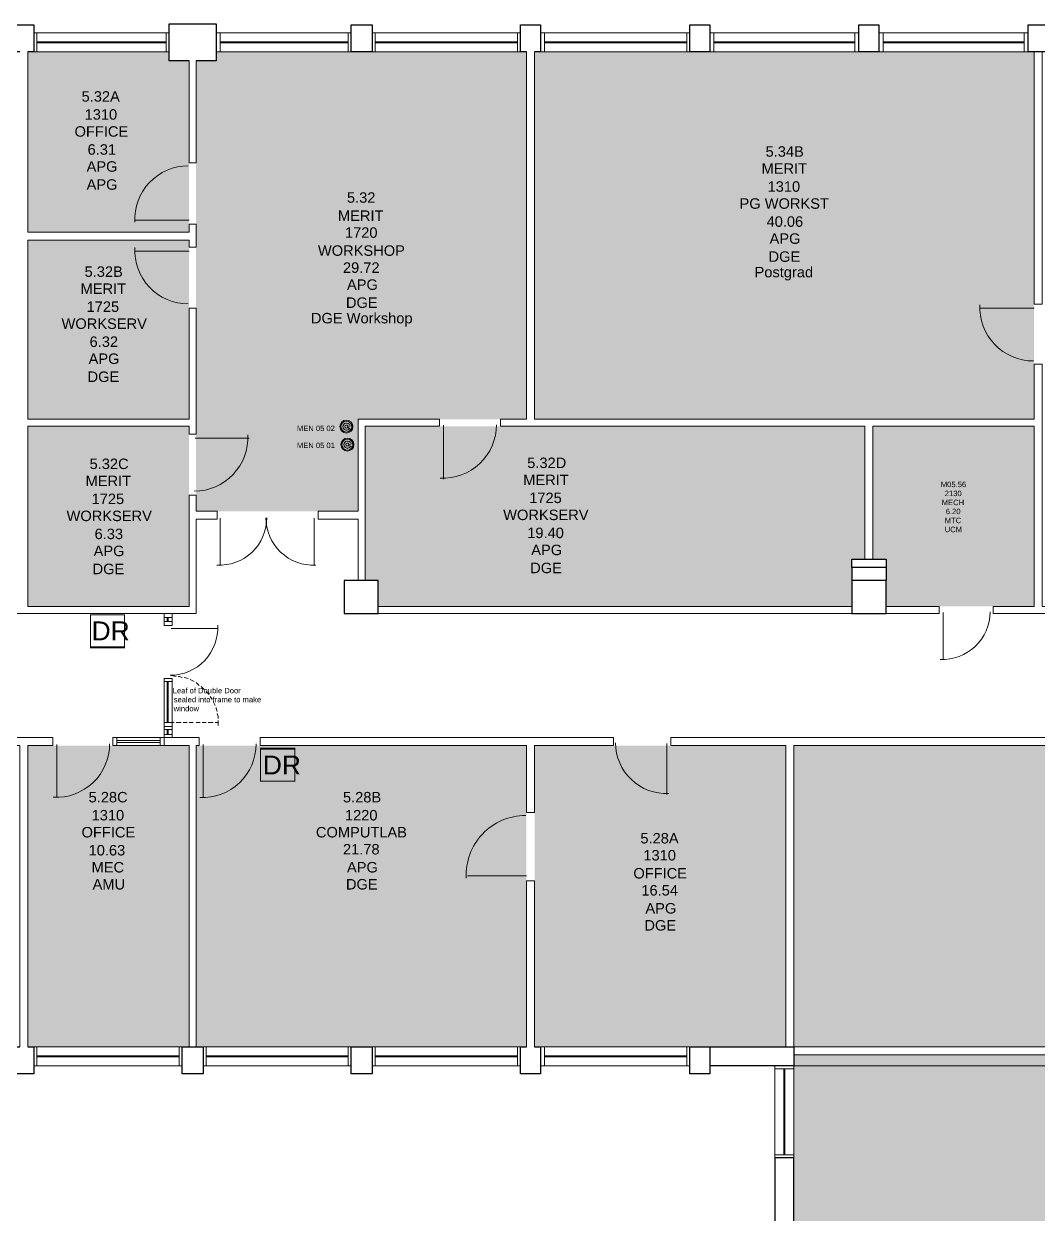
# Model space of a CAD drawing. Header units: millimetres. Extents: x -59 to 47, y 152 to 919.
# Drawn here: x -25.63 to -10.43, y 447.84 to 465.68 of the extents above; entities that cross this region are included whole.
import ezdxf

# ---------------------------------------------------------------- set-up
doc = ezdxf.new("R2010")
doc.units = ezdxf.units.MM
doc.layers.add('PDF_014405$_ps_FIRE_ACCESS', color=7, linetype='Continuous', true_color=0x37dd00)
doc.layers.add('PDF_014405$HL-TMP', color=7, linetype='Continuous', true_color=0xe6db59)
for name, color, linetype in [('PDF_014405$BL', 7, 'Continuous'), ('PDF_014405$DR', 7, 'Continuous'), ('PDF_014405$FI', 7, 'Continuous'), ('PDF_014405$WA', 7, 'Continuous'), ('PDF_014405$WA-COL', 7, 'Continuous'), ('PDF_014405$WA-EXT', 7, 'Continuous'), ('PDF_014405$WN', 7, 'Continuous'), ('PDF_Text', 7, 'Continuous')]:
    doc.layers.add(name, color=color, linetype=linetype)
doc.styles.add('PDF ArialMT', font='arial.ttf')

msp = doc.modelspace()

# ---------------------------------------------------------------- linework, layer by layer
at = {"layer": 'PDF_014405$_ps_FIRE_ACCESS', "lineweight": 0}
for points in [[(-24.628, 456.337, 0.03, 0.03, 0), (-24.118, 456.337, 0.015, 0.015, 0), (-24.118, 456.824, 0.015, 0.015, 0), (-24.628, 456.824, 0.015, 0.015, 0)], [(-22.078, 454.335, 0.015, 0.015, 0), (-21.568, 454.335, 0.015, 0.015, 0), (-21.568, 454.822, 0.03, 0.03, 0), (-22.078, 454.822, 0.015, 0.015, 0)]]:
    msp.add_lwpolyline(points, format="xyseb", close=True, dxfattribs=at)
at = {"layer": 'PDF_014405$BL', "lineweight": 9}
for points in [[(-23.45, 465.546), (-25.475, 465.546)], [(-20.721, 465.546), (-22.746, 465.546)], [(-18.186, 465.546), (-20.406, 465.546)], [(-15.651, 465.546), (-17.886, 465.546)], [(-13.116, 465.546), (-15.351, 465.546)], [(-10.582, 465.546), (-12.816, 465.546)], [(-25.475, 465.261), (-23.45, 465.261)], [(-22.746, 465.261), (-20.721, 465.261)], [(-20.406, 465.261), (-18.186, 465.261)], [(-17.886, 465.261), (-15.651, 465.261)], [(-15.351, 465.261), (-13.116, 465.261)], [(-12.816, 465.261), (-10.582, 465.261)], [(-23.525, 456.667), (-23.525, 456.847)], [(-23.405, 456.847), (-23.405, 456.667)], [(-24.29, 454.987), (-23.525, 454.987), (-23.525, 455.152), (-23.525, 455.872)], [(-23.405, 454.987), (-23.405, 455.152), (-23.405, 455.872)], [(-23.525, 454.867), (-24.29, 454.867)], [(-23.255, 450.352), (-25.475, 450.352)], [(-20.721, 450.352), (-22.94, 450.352)], [(-18.186, 450.352), (-20.406, 450.352)], [(-15.651, 450.352), (-17.886, 450.352)], [(-25.475, 450.067), (-23.255, 450.067)], [(-22.94, 450.067), (-20.721, 450.067)], [(-20.406, 450.067), (-18.186, 450.067)], [(-17.886, 450.067), (-15.651, 450.067)], [(-14.376, 450.067), (-14.376, 448.688)], [(-14.091, 448.688), (-14.091, 450.067)]]:
    msp.add_lwpolyline(points, dxfattribs=at)
at = {"layer": 'PDF_014405$DR', "lineweight": 0}
for points in [[(-23.15, 462.741), (-23.96, 462.741), (-23.15, 462.741)], [(-23.15, 462.276), (-23.96, 462.276), (-23.15, 462.276)], [(-10.492, 461.422), (-11.302, 461.422), (-10.492, 461.422)], [(-19.341, 459.667), (-19.341, 458.857), (-19.341, 459.667)], [(-23.06, 459.472), (-22.251, 459.472), (-23.06, 459.472)], [(-22.686, 458.272), (-22.686, 457.567), (-22.686, 458.272)], [(-21.276, 458.272), (-21.276, 457.567), (-21.276, 458.272)], [(-11.856, 456.862), (-11.856, 456.157), (-11.856, 456.862)], [(-23.42, 456.622), (-22.716, 456.622), (-23.42, 456.622)], [(-23.345, 455.902), (-23.42, 455.917)], [(-23.255, 455.887), (-23.3, 455.902), (-23.315, 455.902)], [(-23.165, 455.872), (-23.225, 455.887)], [(-23.075, 455.827), (-23.135, 455.857)], [(-23, 455.767), (-23.045, 455.812)], [(-22.926, 455.707), (-22.955, 455.737), (-22.97, 455.752)], [(-22.851, 455.632), (-22.866, 455.647), (-22.896, 455.677)], [(-22.806, 455.557), (-22.836, 455.602)], [(-22.761, 455.467), (-22.791, 455.527)], [(-22.731, 455.377), (-22.746, 455.422), (-22.746, 455.437)], [(-23.375, 455.212), (-23.42, 455.212), (-23.375, 455.212)], [(-22.716, 455.272), (-22.716, 455.302), (-22.731, 455.347)], [(-22.716, 455.167), (-22.716, 455.242)], [(-25.13, 454.882), (-25.13, 454.087), (-25.13, 454.882)], [(-22.94, 454.882), (-22.94, 454.087), (-22.94, 454.882)], [(-15.996, 454.897), (-15.996, 454.132), (-15.996, 454.897)], [(-18.096, 452.917), (-18.981, 452.917), (-18.096, 452.917)]]:
    msp.add_lwpolyline(points, dxfattribs=at)
for points in [[(-23.27, 455.212), (-23.345, 455.212)], [(-23.18, 455.212), (-23.24, 455.212)], [(-23.09, 455.212), (-23.15, 455.212)], [(-22.985, 455.212), (-23.045, 455.212)], [(-22.896, 455.212), (-22.955, 455.212)], [(-22.791, 455.212), (-22.866, 455.212)], [(-22.716, 455.212), (-22.761, 455.212)]]:
    msp.add_lwpolyline(points, close=True, dxfattribs=at)
for centre, radius, start, end in [((-23.162, 462.751), 0.802, 90, 182.9553), ((-23.162, 462.286), 0.802, 177.0447, 270), ((-10.503, 461.431), 0.802, 177.0447, 270), ((-19.348, 459.674), 0.802, 267.0449, 0.0002), ((-23.072, 459.481), 0.802, 270, 2.9553), ((-22.697, 458.281), 0.712, 267.0447, 360), ((-21.288, 458.281), 0.712, 180, 272.9553), ((-11.864, 456.869), 0.712, 267.0445, 0.0003), ((-23.432, 456.632), 0.712, 270, 2.9553), ((-25.142, 454.892), 0.802, 267.0447, 360), ((-22.948, 454.89), 0.802, 267.0449, 0.0002), ((-16.004, 454.905), 0.757, 180.0003, 272.9552), ((-18.108, 452.927), 0.892, 90, 182.9553)]:
    msp.add_arc(centre, radius, start, end, dxfattribs=at)
at = {"layer": 'PDF_014405$FI', "lineweight": 9}
for points in [[(-20.706, 459.592), (-20.781, 459.637), (-20.706, 459.667)], [(-20.691, 459.337), (-20.766, 459.367), (-20.691, 459.397)]]:
    msp.add_lwpolyline(points, close=True, dxfattribs=at)
for centre, radius in [((-20.793, 459.646), 0.0975), ((-20.793, 459.646), 0.0825), ((-20.778, 459.376), 0.0975), ((-20.778, 459.376), 0.0825)]:
    msp.add_circle(centre, radius, dxfattribs=at)
for centre, radius, start, end in [((-20.793, 459.646), 0.0525, 22.7692, 337.2308), ((-20.793, 459.646), 0.0225, 22.7697, 337.2303), ((-20.778, 459.376), 0.0525, 22.7692, 337.2308), ((-20.778, 459.376), 0.0225, 22.7697, 337.2303)]:
    msp.add_arc(centre, radius, start, end, dxfattribs=at)
at = {"layer": 'PDF_014405$HL-TMP', "color": 16, "lineweight": 0, "true_color": 0x800000}
msp.add_lwpolyline([(-3.907, 450.067), (-14.091, 450.067), (-3.907, 450.067)], dxfattribs=at)
at = {"layer": 'PDF_014405$HL-TMP', "color": 30, "true_color": 0xff8000, "transparency": 33554559}
for points in [[(-23.45, 465.261), (-25.565, 465.261), (-23.45, 465.126)], [(-25.565, 465.261), (-23.45, 465.126), (-25.565, 465.126)], [(-23.15, 462.561), (-25.565, 462.561), (-25.565, 465.126)], [(-25.565, 465.126), (-23.15, 465.126), (-23.15, 462.561)], [(-23.15, 462.561), (-23.15, 462.561), (-25.565, 462.561)]]:
    msp.add_solid(points, dxfattribs=at)
at = {"layer": 'PDF_014405$HL-TMP', "transparency": 33554559}
for points in [[(-18.096, 465.261), (-22.746, 465.261), (-18.096, 465.126)], [(-22.746, 465.261), (-18.096, 465.126), (-22.746, 465.126)], [(-10.492, 465.261), (-17.976, 465.261), (-10.492, 459.757)], [(-17.976, 465.261), (-10.492, 459.757), (-17.976, 459.757)], [(-18.096, 465.126), (-23.045, 465.126), (-18.096, 459.757)], [(-23.045, 465.126), (-18.096, 459.757), (-23.045, 459.757)], [(-23.15, 459.757), (-25.565, 459.757), (-25.565, 462.441)], [(-25.565, 462.441), (-23.15, 462.441), (-23.15, 459.757)], [(-23.15, 459.757), (-23.15, 459.757), (-25.565, 459.757)], [(-23.15, 459.652), (-25.565, 459.652), (-23.15, 456.952)], [(-25.565, 459.652), (-23.15, 456.952), (-25.565, 456.952)], [(-20.616, 459.757), (-23.045, 459.757), (-20.616, 458.377)], [(-23.045, 459.757), (-20.616, 458.377), (-23.045, 458.377)], [(-13.026, 459.652), (-20.511, 459.652), (-13.026, 457.657)], [(-20.511, 459.652), (-13.026, 457.657), (-20.511, 457.657)], [(-13.221, 457.657), (-13.221, 457.657), (-20.511, 457.657)], [(-13.221, 457.657), (-20.511, 457.657), (-13.026, 457.657)], [(-13.221, 457.657), (-20.511, 457.657), (-13.221, 457.342)], [(-20.511, 457.657), (-13.221, 457.342), (-20.511, 457.342)], [(-13.221, 457.342), (-20.511, 457.342), (-20.316, 457.342)], [(-20.511, 457.342), (-13.221, 457.342), (-13.221, 457.342)], [(-13.221, 457.342), (-20.316, 457.342), (-13.221, 456.952)], [(-20.316, 457.342), (-13.221, 456.952), (-20.316, 456.952)], [(-18.096, 454.867), (-23.045, 454.867), (-18.096, 450.352)], [(-23.045, 454.867), (-18.096, 450.352), (-23.045, 450.352)], [(-14.211, 454.867), (-17.976, 454.867), (-14.211, 450.352)], [(-17.976, 454.867), (-14.211, 450.352), (-17.976, 450.352)], [(-3.742, 454.867), (-14.091, 454.867), (-3.742, 450.352)], [(-14.091, 454.867), (-3.742, 450.352), (-14.091, 450.352)]]:
    msp.add_solid(points, dxfattribs=at)
at = {"layer": 'PDF_014405$HL-TMP', "color": 191, "true_color": 0xbb77ff, "transparency": 33554559}
for points in [[(-10.492, 459.652), (-12.906, 459.652), (-10.492, 457.657)], [(-12.906, 459.652), (-10.492, 457.657), (-12.906, 457.657)], [(-12.906, 457.657), (-12.711, 457.657), (-12.711, 457.657)], [(-12.711, 457.657), (-10.492, 457.657), (-10.492, 457.657)], [(-10.492, 457.657), (-10.492, 457.657), (-12.711, 457.657)], [(-10.492, 457.657), (-12.711, 457.657), (-10.492, 457.537)], [(-12.711, 457.657), (-10.492, 457.537), (-12.711, 457.537)], [(-10.492, 457.537), (-12.711, 457.537), (-10.492, 457.342)], [(-12.711, 457.537), (-10.492, 457.342), (-12.711, 457.342)], [(-10.492, 457.342), (-12.711, 457.342), (-10.492, 456.952)], [(-12.711, 457.342), (-10.492, 456.952), (-12.711, 456.952)]]:
    msp.add_solid(points, dxfattribs=at)
at = {"layer": 'PDF_014405$HL-TMP', "color": 202, "true_color": 0xab0bc1, "transparency": 33554559}
for points in [[(-23.15, 454.867), (-25.565, 454.867), (-23.15, 450.352)], [(-25.565, 454.867), (-23.15, 450.352), (-25.565, 450.352)]]:
    msp.add_solid(points, dxfattribs=at)
at = {"layer": 'PDF_014405$HL-TMP', "color": 16, "true_color": 0x800000, "transparency": 33554559}
for points in [[(-3.907, 450.232), (-14.091, 450.232), (-3.907, 450.067)], [(-14.091, 450.232), (-3.907, 450.067), (-14.091, 450.067)], [(-14.091, 450.067), (-3.907, 450.067), (-3.907, 450.067)], [(-3.742, 450.067), (-14.091, 450.067), (-3.742, 445.103)], [(-14.091, 450.067), (-3.742, 445.103), (-14.091, 445.103)]]:
    msp.add_solid(points, dxfattribs=at)
at = {"layer": 'PDF_014405$WA', "lineweight": 20}
for points in [[(-26.99, 456.847), (-23.045, 456.847), (-23.045, 458.257), (-22.731, 458.257), (-22.731, 458.377), (-23.045, 458.377), (-23.045, 458.617), (-23.15, 458.617), (-23.15, 456.952), (-25.565, 456.952), (-25.565, 459.652), (-23.15, 459.652), (-23.15, 459.532), (-23.045, 459.532), (-23.045, 461.422), (-23.15, 461.422), (-23.15, 459.757), (-25.565, 459.757), (-25.565, 462.441), (-23.15, 462.441), (-23.15, 462.336), (-23.045, 462.336), (-23.045, 462.681), (-23.15, 462.681), (-23.15, 462.561), (-25.565, 462.561), (-25.565, 465.261)], [(-18.096, 465.261), (-18.096, 459.757), (-18.486, 459.757), (-18.486, 459.652), (-13.026, 459.652), (-13.026, 457.657)], [(-17.976, 465.261), (-17.976, 459.757), (-10.492, 459.757), (-10.492, 460.582), (-10.372, 460.582), (-10.372, 456.952), (-9.982, 456.952), (-9.982, 456.847), (-11.107, 456.847), (-11.107, 456.952), (-10.492, 456.952), (-10.492, 459.652), (-12.906, 459.652), (-12.906, 457.657)], [(-10.492, 465.261), (-10.492, 461.481), (-10.372, 461.481), (-10.372, 465.261)], [(-23.15, 465.126), (-23.15, 463.596), (-23.045, 463.596), (-23.045, 465.126)], [(-20.616, 457.342), (-20.616, 458.257), (-21.216, 458.257), (-21.216, 458.377), (-20.616, 458.377), (-20.616, 459.757), (-19.401, 459.757), (-19.401, 459.652), (-20.511, 459.652), (-20.511, 457.342)], [(-20.316, 456.952), (-13.221, 456.952)], [(-20.316, 456.847), (-13.221, 456.847)], [(-12.711, 456.847), (-11.916, 456.847), (-11.916, 456.952), (-12.711, 456.952)], [(-25.685, 450.352), (-25.685, 454.867), (-26.06, 454.867), (-26.06, 454.987), (-25.19, 454.987), (-25.19, 454.867), (-25.565, 454.867), (-25.565, 450.352)], [(-23.045, 450.352), (-23.045, 454.867), (-23, 454.867), (-23, 454.987), (-23.525, 454.987), (-23.525, 454.867), (-23.525, 454.987), (-23.525, 454.867), (-23.15, 454.867), (-23.15, 450.352)], [(-14.211, 450.352), (-14.211, 454.867), (-15.936, 454.867), (-15.936, 454.987), (-9.652, 454.987), (-9.652, 454.867), (-14.091, 454.867), (-14.091, 450.352), (-3.907, 450.352)], [(-18.096, 450.352), (-18.096, 452.842), (-17.976, 452.842), (-17.976, 450.352)], [(-14.091, 450.232), (-3.907, 450.232)]]:
    msp.add_lwpolyline(points, dxfattribs=at)
msp.add_lwpolyline([(-17.976, 453.862), (-18.096, 453.862), (-18.096, 454.867), (-22.086, 454.867), (-22.086, 454.987), (-16.791, 454.987), (-16.791, 454.867), (-17.976, 454.867)], close=True, dxfattribs=at)
at = {"layer": 'PDF_014405$WA-COL', "lineweight": 25}
for points in [[(-25.685, 465.261), (-25.775, 465.261), (-25.775, 465.666), (-25.475, 465.666), (-25.475, 465.261), (-25.565, 465.261)], [(-23.15, 465.126), (-23.45, 465.126), (-23.45, 465.681), (-22.746, 465.681), (-22.746, 465.126), (-23.045, 465.126)], [(-18.096, 465.261), (-18.186, 465.261), (-18.186, 465.666), (-17.886, 465.666), (-17.886, 465.261), (-17.976, 465.261)], [(-13.221, 457.537), (-13.221, 457.657), (-12.711, 457.657), (-12.711, 457.537), (-13.221, 457.537), (-13.221, 457.342)], [(-12.711, 457.537), (-12.711, 457.342)], [(-25.565, 450.352), (-25.475, 450.352), (-25.475, 449.948), (-25.775, 449.948), (-25.775, 450.352), (-25.685, 450.352)], [(-17.976, 450.352), (-17.886, 450.352), (-17.886, 449.948), (-18.186, 449.948), (-18.186, 450.352), (-18.096, 450.352)]]:
    msp.add_lwpolyline(points, dxfattribs=at)
for points in [[(-20.721, 465.666), (-20.406, 465.666), (-20.406, 465.261), (-20.721, 465.261)], [(-15.651, 465.666), (-15.351, 465.666), (-15.351, 465.261), (-15.651, 465.261)], [(-13.116, 465.666), (-12.816, 465.666), (-12.816, 465.261), (-13.116, 465.261)], [(-10.582, 465.666), (-10.282, 465.666), (-10.282, 465.261), (-10.582, 465.261)], [(-20.826, 456.847), (-20.316, 456.847), (-20.316, 457.342), (-20.826, 457.342)], [(-13.221, 456.847), (-12.711, 456.847), (-12.711, 457.342), (-13.221, 457.342)], [(-23.255, 450.352), (-22.94, 450.352), (-22.94, 449.948), (-23.255, 449.948)], [(-20.721, 450.352), (-20.406, 450.352), (-20.406, 449.948), (-20.721, 449.948)], [(-15.651, 450.352), (-15.351, 450.352), (-15.351, 449.948), (-15.651, 449.948)], [(-14.376, 448.688), (-14.376, 447.668), (-14.091, 447.668), (-14.091, 448.688)]]:
    msp.add_lwpolyline(points, close=True, dxfattribs=at)
at = {"layer": 'PDF_014405$WA-EXT', "lineweight": 25}
msp.add_lwpolyline([(-15.351, 450.352), (-14.091, 450.352), (-14.091, 450.067), (-15.351, 450.067)], dxfattribs=at)
at = {"layer": 'PDF_014405$WN', "lineweight": 0}
for points in [[(-25.475, 465.546), (-25.475, 465.261)], [(-25.43, 465.546), (-25.43, 465.261)], [(-23.495, 465.261), (-23.495, 465.546)], [(-23.45, 465.261), (-23.45, 465.546)], [(-22.746, 465.546), (-22.746, 465.261)], [(-22.686, 465.546), (-22.686, 465.261)], [(-20.766, 465.261), (-20.766, 465.546)], [(-20.721, 465.261), (-20.721, 465.546)], [(-20.406, 465.546), (-20.406, 465.261)], [(-20.361, 465.546), (-20.361, 465.261)], [(-18.231, 465.261), (-18.231, 465.546)], [(-18.186, 465.261), (-18.186, 465.546)], [(-17.886, 465.546), (-17.886, 465.261)], [(-17.826, 465.546), (-17.826, 465.261)], [(-15.696, 465.261), (-15.696, 465.546)], [(-15.651, 465.261), (-15.651, 465.546)], [(-15.351, 465.546), (-15.351, 465.261)], [(-15.291, 465.546), (-15.291, 465.261)], [(-13.176, 465.261), (-13.176, 465.546)], [(-13.116, 465.261), (-13.116, 465.546)], [(-12.816, 465.546), (-12.816, 465.261)], [(-12.756, 465.546), (-12.756, 465.261)], [(-10.642, 465.261), (-10.642, 465.546)], [(-10.582, 465.261), (-10.582, 465.546)], [(-25.43, 465.411), (-23.495, 465.411)], [(-25.43, 465.396), (-23.495, 465.396)], [(-22.686, 465.411), (-20.766, 465.411)], [(-22.686, 465.396), (-20.766, 465.396)], [(-20.361, 465.411), (-18.231, 465.411)], [(-20.361, 465.396), (-18.231, 465.396)], [(-17.826, 465.411), (-15.696, 465.411)], [(-17.826, 465.396), (-15.696, 465.396)], [(-15.291, 465.411), (-13.176, 465.411)], [(-15.291, 465.396), (-13.176, 465.396)], [(-12.756, 465.411), (-10.642, 465.411)], [(-12.756, 465.396), (-10.642, 465.396)], [(-23.525, 456.847), (-23.405, 456.847)], [(-23.525, 456.787), (-23.405, 456.787)], [(-23.405, 456.727), (-23.525, 456.727)], [(-23.405, 456.667), (-23.525, 456.667)], [(-23.48, 456.787), (-23.48, 456.727)], [(-23.465, 456.787), (-23.465, 456.727)], [(-23.405, 455.872), (-23.525, 455.872)], [(-23.405, 455.827), (-23.525, 455.827)], [(-23.48, 455.212), (-23.48, 455.827)], [(-23.465, 455.212), (-23.465, 455.827)], [(-23.525, 455.212), (-23.405, 455.212)], [(-23.405, 455.107), (-23.525, 455.107)], [(-23.525, 455.032), (-23.405, 455.032)], [(-23.48, 455.032), (-23.48, 455.107)], [(-23.465, 455.032), (-23.465, 455.107)], [(-24.29, 454.867), (-24.29, 454.987)], [(-24.23, 454.867), (-24.23, 454.987)], [(-24.23, 454.942), (-23.585, 454.942)], [(-24.23, 454.912), (-23.585, 454.912)], [(-23.585, 454.987), (-23.585, 454.867)], [(-23.405, 454.987), (-23.525, 454.987), (-23.525, 454.867)], [(-25.475, 450.352), (-25.475, 450.067)], [(-25.43, 450.352), (-25.43, 450.067)], [(-25.43, 450.217), (-23.3, 450.217)], [(-25.43, 450.202), (-23.3, 450.202)], [(-23.3, 450.067), (-23.3, 450.352)], [(-23.255, 450.067), (-23.255, 450.352)], [(-22.94, 450.352), (-22.94, 450.067)], [(-22.896, 450.352), (-22.896, 450.067)], [(-22.896, 450.217), (-20.766, 450.217)], [(-22.896, 450.202), (-20.766, 450.202)], [(-20.766, 450.067), (-20.766, 450.352)], [(-20.721, 450.067), (-20.721, 450.352)], [(-20.406, 450.352), (-20.406, 450.067)], [(-20.361, 450.352), (-20.361, 450.067)], [(-20.361, 450.217), (-18.231, 450.217)], [(-20.361, 450.202), (-18.231, 450.202)], [(-18.231, 450.067), (-18.231, 450.352)], [(-18.186, 450.067), (-18.186, 450.352)], [(-17.886, 450.352), (-17.886, 450.067)], [(-17.826, 450.352), (-17.826, 450.067)], [(-17.826, 450.217), (-15.696, 450.217)], [(-17.826, 450.202), (-15.696, 450.202)], [(-15.696, 450.067), (-15.696, 450.352)], [(-15.651, 450.067), (-15.651, 450.352)], [(-14.091, 450.067), (-14.376, 450.067)], [(-14.091, 450.022), (-14.376, 450.022)], [(-14.241, 448.733), (-14.241, 450.022)], [(-14.226, 448.733), (-14.226, 450.022)], [(-14.376, 448.733), (-14.091, 448.733)], [(-14.376, 448.688), (-14.091, 448.688)]]:
    msp.add_lwpolyline(points, dxfattribs=at)
msp.add_lwpolyline([(-23.405, 455.152), (-23.525, 455.152)], close=True, dxfattribs=at)

# ---------------------------------------------------------------- texts
at = {"layer": 'PDF_Text', "attachment_point": 4, "style": 'PDF ArialMT'}
for s, insert, char_height in [('5.32A', (-24.76, 464.592), 0.1569), ('1310', (-24.715, 464.322), 0.1569), ('OFFICE', (-24.865, 464.067), 0.1569), ('6.31', (-24.67, 463.797), 0.1569), ('5.34B', (-14.515, 463.767), 0.1569), ('APG', (-24.685, 463.542), 0.1569), ('MERIT', (-14.575, 463.512), 0.1569), ('APG', (-24.685, 463.272), 0.1569), ('1310', (-14.485, 463.242), 0.1569), ('5.32', (-20.785, 463.077), 0.1569), ('PG WORKST', (-14.905, 462.987), 0.1569), ('MERIT', (-20.92, 462.807), 0.1569), ('40.06', (-14.5, 462.717), 0.1569), ('1720', (-20.815, 462.552), 0.1569), ('APG', (-14.455, 462.462), 0.1569), ('WORKSHOP', (-21.22, 462.282), 0.1569), ('DGE', (-14.47, 462.192), 0.1569), ('5.32B', (-24.715, 461.967), 0.1569), ('29.72', (-20.845, 462.027), 0.1569), ('Postgrad', (-14.68, 461.937), 0.1569), ('MERIT', (-24.775, 461.712), 0.1569), ('APG', (-20.785, 461.772), 0.1569), ('1725', (-24.685, 461.442), 0.1569), ('DGE', (-20.8, 461.502), 0.1569), ('WORKSERV', (-25.06, 461.187), 0.1569), ('DGE Workshop', (-21.325, 461.247), 0.15693), ('6.32', (-24.64, 460.917), 0.1569), ('APG', (-24.655, 460.662), 0.1569), ('DGE', (-24.67, 460.392), 0.1569), ('MEN 05 02', (-21.535, 459.619), 0.0815), ('MEN 05 01', (-21.535, 459.364), 0.0815), ('5.32C', (-24.64, 459.087), 0.1569), ('5.32D', (-18.085, 459.102), 0.1569), ('MERIT', (-24.7, 458.832), 0.1569), ('MERIT', (-18.145, 458.847), 0.1569), ('M05.56', (-11.89, 458.779), 0.0815), ('1725', (-24.61, 458.562), 0.1569), ('1725', (-18.055, 458.577), 0.1569), ('2130', (-11.831, 458.644), 0.0815), ('WORKSERV', (-18.445, 458.322), 0.1569), ('MECH', (-11.876, 458.509), 0.0815), ('6.20', (-11.816, 458.374), 0.0815), ('WORKSERV', (-24.985, 458.307), 0.1569), ('MTC', (-11.831, 458.239), 0.0815), ('6.33', (-24.565, 458.037), 0.1569), ('19.40', (-18.085, 458.052), 0.1569), ('UCM', (-11.831, 458.104), 0.0815), ('APG', (-24.58, 457.782), 0.1569), ('APG', (-18.025, 457.797), 0.1569), ('DGE', (-24.595, 457.512), 0.1569), ('DGE', (-18.04, 457.527), 0.1569), ('Leaf of Double Door', (-23.395, 455.69), 0.08151), ('sealed into frame to make', (-23.38, 455.555), 0.08151), ('window', (-23.38, 455.42), 0.0815), ('5.28C', (-24.655, 454.092), 0.1569), ('5.28B', (-20.845, 454.092), 0.1569), ('1310', (-24.61, 453.822), 0.1569), ('1220', (-20.815, 453.822), 0.1569), ('OFFICE', (-24.76, 453.567), 0.1569), ('COMPUTLAB', (-21.25, 453.567), 0.1569), ('5.28A', (-16.39, 453.477), 0.1569), ('10.63', (-24.655, 453.297), 0.1569), ('21.78', (-20.845, 453.312), 0.1569), ('1310', (-16.345, 453.222), 0.1569), ('MEC', (-24.61, 453.042), 0.1569), ('APG', (-20.785, 453.042), 0.1569), ('DGE', (-20.8, 452.787), 0.1569), ('OFFICE', (-16.495, 452.952), 0.1569), ('AMU', (-24.595, 452.787), 0.1569), ('16.54', (-16.375, 452.697), 0.1569), ('APG', (-16.315, 452.427), 0.1569), ('DGE', (-16.33, 452.172), 0.1569)]:
    msp.add_mtext(s, dxfattribs=dict(at, insert=insert, char_height=char_height))
at = {"layer": 'PDF_Text', "color": 82, "true_color": 0x37dd00, "char_height": 0.2831, "attachment_point": 4, "style": 'PDF ArialMT'}
for insert in [(-24.61, 456.585), (-22.045, 454.575)]:
    msp.add_mtext('DR', dxfattribs=dict(at, insert=insert))

doc.saveas('drawing.dxf')
